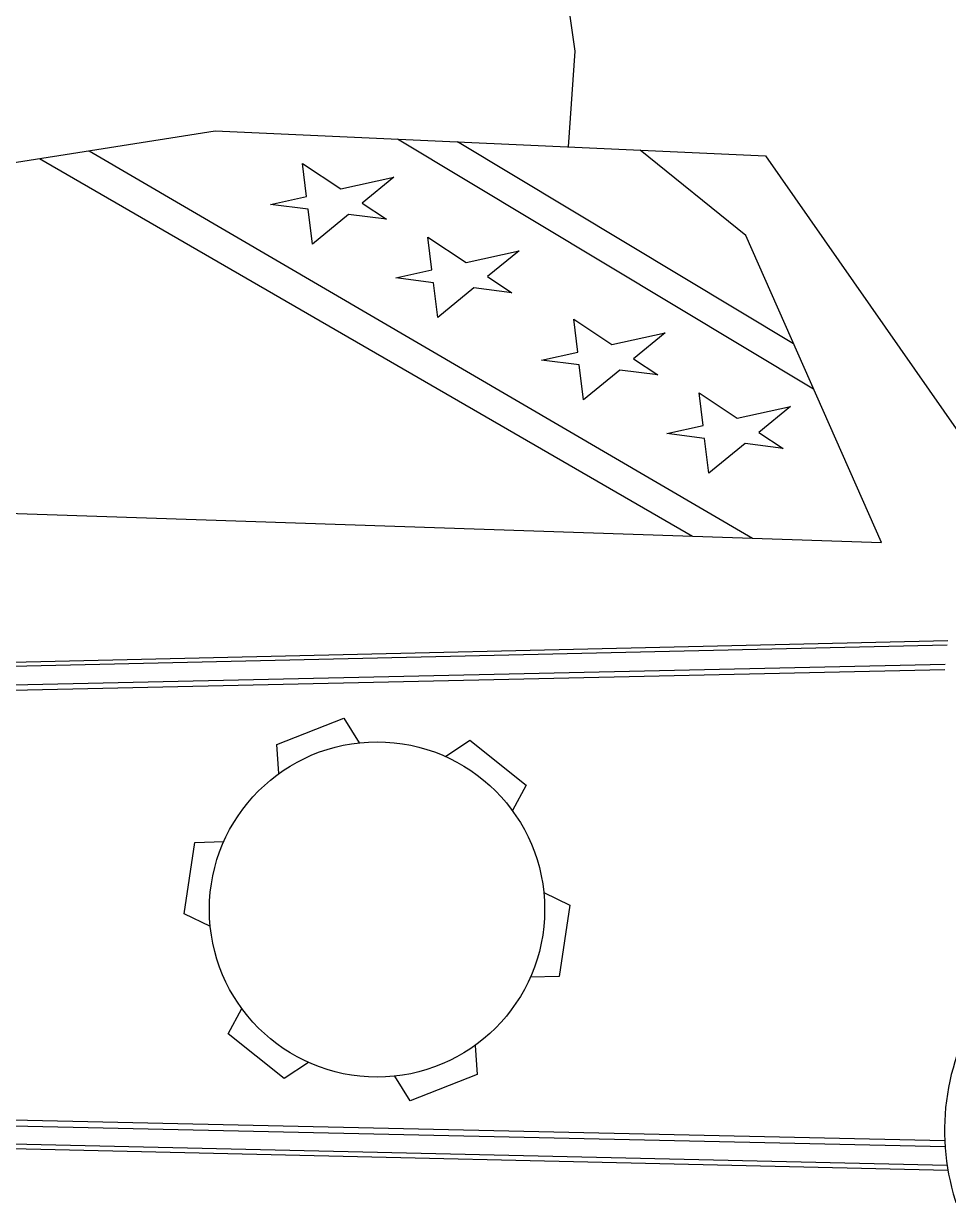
# Model space of a CAD drawing. Header units: millimetres. Extents: x -3208.28 to -3205.6, y 1772.97 to 1773.83.
# Drawn here: x -3207.0883 to -3206.8947, y 1773.3421 to 1773.5873 of the extents above; entities that cross this region are included whole.
import ezdxf

# ---------------------------------------------------------------- set-up
doc = ezdxf.new("R2010")
doc.units = ezdxf.units.MM
doc.header["$LTSCALE"] = 10
doc.layers.add('Veículos', color=2, linetype='Continuous')

msp = doc.modelspace()

# ---------------------------------------------------------------- linework, layer by layer
at = {"layer": 'Veículos'}
for p, q in [((-3206.97726, 1773.61182), (-3206.97291, 1773.58146)), ((-3206.97291, 1773.58146), (-3206.97427, 1773.56147)), ((-3207.33074, 1773.52009), (-3207.04818, 1773.56482)), ((-3207.04818, 1773.56482), (-3206.93301, 1773.5596)), ((-3206.92292, 1773.5108), (-3207.00998, 1773.56309)), ((-3206.92711, 1773.52029), (-3206.99743, 1773.56252)), ((-3207.07451, 1773.56065), (-3206.9357, 1773.4796)), ((-3206.93709, 1773.54291), (-3206.9592, 1773.56079)), ((-3206.93301, 1773.5596), (-3206.89259, 1773.50177)), ((-3207.0849, 1773.55901), (-3206.94828, 1773.48003)), ((-3207.02987, 1773.55797), (-3207.02187, 1773.55266)), ((-3207.02903, 1773.55109), (-3207.02987, 1773.55797)), ((-3207.02187, 1773.55266), (-3207.01074, 1773.55512)), ((-3207.01074, 1773.55512), (-3207.01737, 1773.54968)), ((-3207.03659, 1773.54942), (-3207.02903, 1773.55109)), ((-3207.0287, 1773.54841), (-3207.03659, 1773.54942)), ((-3207.01737, 1773.54968), (-3207.01229, 1773.54631)), ((-3207.0278, 1773.54114), (-3207.0287, 1773.54841)), ((-3207.02024, 1773.54733), (-3207.0278, 1773.54114)), ((-3207.01229, 1773.54631), (-3207.02024, 1773.54733)), ((-3207.0028, 1773.53571), (-3207.00365, 1773.54259)), ((-3207.00365, 1773.54259), (-3206.99565, 1773.53729)), ((-3206.90874, 1773.4787), (-3206.93709, 1773.54291)), ((-3206.99565, 1773.53729), (-3206.98452, 1773.53974)), ((-3206.98452, 1773.53974), (-3206.99115, 1773.53431)), ((-3207.01037, 1773.53405), (-3207.0028, 1773.53571)), ((-3207.00247, 1773.53304), (-3207.01037, 1773.53405)), ((-3207.00158, 1773.52576), (-3207.00247, 1773.53304)), ((-3206.99115, 1773.53431), (-3206.98607, 1773.53094)), ((-3206.99402, 1773.53196), (-3207.00158, 1773.52576)), ((-3206.98607, 1773.53094), (-3206.99402, 1773.53196)), ((-3206.97313, 1773.5254), (-3206.96514, 1773.5201)), ((-3206.97229, 1773.51852), (-3206.97313, 1773.5254)), ((-3206.96514, 1773.5201), (-3206.954, 1773.52255)), ((-3206.954, 1773.52255), (-3206.96064, 1773.51712)), ((-3206.97985, 1773.51686), (-3206.97229, 1773.51852)), ((-3206.97196, 1773.51585), (-3206.97985, 1773.51686)), ((-3206.97106, 1773.50857), (-3206.97196, 1773.51585)), ((-3206.96064, 1773.51712), (-3206.95556, 1773.51375)), ((-3206.96351, 1773.51477), (-3206.97106, 1773.50857)), ((-3206.95556, 1773.51375), (-3206.96351, 1773.51477)), ((-3206.94691, 1773.51002), (-3206.93891, 1773.50472)), ((-3206.94606, 1773.50315), (-3206.94691, 1773.51002)), ((-3206.93891, 1773.50472), (-3206.92778, 1773.50718)), ((-3206.92778, 1773.50718), (-3206.93441, 1773.50174)), ((-3206.95363, 1773.50148), (-3206.94606, 1773.50315)), ((-3206.94573, 1773.50047), (-3206.95363, 1773.50148)), ((-3206.94484, 1773.4932), (-3206.94573, 1773.50047)), ((-3206.93441, 1773.50174), (-3206.92933, 1773.49837)), ((-3206.93728, 1773.49939), (-3206.94484, 1773.4932)), ((-3206.92933, 1773.49837), (-3206.93728, 1773.49939)), ((-3207.11077, 1773.4855), (-3206.90874, 1773.4787)), ((-3207.33249, 1773.44819), (-3206.89483, 1773.45817)), ((-3206.89498, 1773.45724), (-3207.33248, 1773.44724)), ((-3207.33244, 1773.44356), (-3206.89542, 1773.45324)), ((-3206.89548, 1773.4521), (-3207.33242, 1773.4423)), ((-3207.03523, 1773.43645), (-3207.02124, 1773.44196)), ((-3207.03523, 1773.43645), (-3207.02124, 1773.44196)), ((-3207.02124, 1773.44196), (-3207.01803, 1773.43681)), ((-3207.02124, 1773.44196), (-3207.01803, 1773.43681)), ((-3206.99995, 1773.43394), (-3206.99488, 1773.43733)), ((-3206.99995, 1773.43394), (-3206.99488, 1773.43733)), ((-3206.99488, 1773.43733), (-3206.9831, 1773.42797)), ((-3206.99488, 1773.43733), (-3206.9831, 1773.42797)), ((-3207.03483, 1773.43036), (-3207.03523, 1773.43645)), ((-3207.03483, 1773.43036), (-3207.03523, 1773.43645)), ((-3206.9831, 1773.42797), (-3206.98597, 1773.42262)), ((-3206.9831, 1773.42797), (-3206.98597, 1773.42262)), ((-3207.05464, 1773.40106), (-3207.05242, 1773.41593)), ((-3207.05464, 1773.40106), (-3207.05242, 1773.41593)), ((-3207.05242, 1773.41593), (-3207.04636, 1773.41613)), ((-3207.05242, 1773.41593), (-3207.04636, 1773.41613)), ((-3206.9794, 1773.40552), (-3206.97394, 1773.40283)), ((-3206.9794, 1773.40552), (-3206.97394, 1773.40283)), ((-3206.97394, 1773.40283), (-3206.97615, 1773.38795)), ((-3206.97394, 1773.40283), (-3206.97615, 1773.38795)), ((-3207.04917, 1773.39836), (-3207.05464, 1773.40106)), ((-3207.04917, 1773.39836), (-3207.05464, 1773.40106)), ((-3206.97615, 1773.38795), (-3206.98222, 1773.38775)), ((-3206.97615, 1773.38795), (-3206.98222, 1773.38775)), ((-3207.04547, 1773.37591), (-3207.04261, 1773.38126)), ((-3207.04547, 1773.37591), (-3207.04261, 1773.38126)), ((-3207.0337, 1773.36655), (-3207.04547, 1773.37591)), ((-3207.0337, 1773.36655), (-3207.04547, 1773.37591)), ((-3206.99374, 1773.37352), (-3206.99334, 1773.36744)), ((-3206.99374, 1773.37352), (-3206.99334, 1773.36744)), ((-3207.02863, 1773.36994), (-3207.0337, 1773.36655)), ((-3207.02863, 1773.36994), (-3207.0337, 1773.36655)), ((-3207.00734, 1773.36192), (-3207.01054, 1773.36708)), ((-3207.00734, 1773.36192), (-3207.01054, 1773.36708)), ((-3206.99334, 1773.36744), (-3207.00734, 1773.36192)), ((-3206.99334, 1773.36744), (-3207.00734, 1773.36192)), ((-3206.89548, 1773.35352), (-3207.33242, 1773.36332)), ((-3207.33244, 1773.36206), (-3206.89542, 1773.35237)), ((-3206.89498, 1773.34837), (-3207.33248, 1773.35838)), ((-3207.33249, 1773.35742), (-3206.89483, 1773.34744))]:
    msp.add_line(p, q, dxfattribs=at)
msp.add_circle((-3207.01429, 1773.40194), 0.03507, dxfattribs=at)
msp.add_arc((-3206.84694, 1773.3557), 0.0486, 130.0141, 235.1238, dxfattribs=at)

doc.saveas('drawing.dxf')
